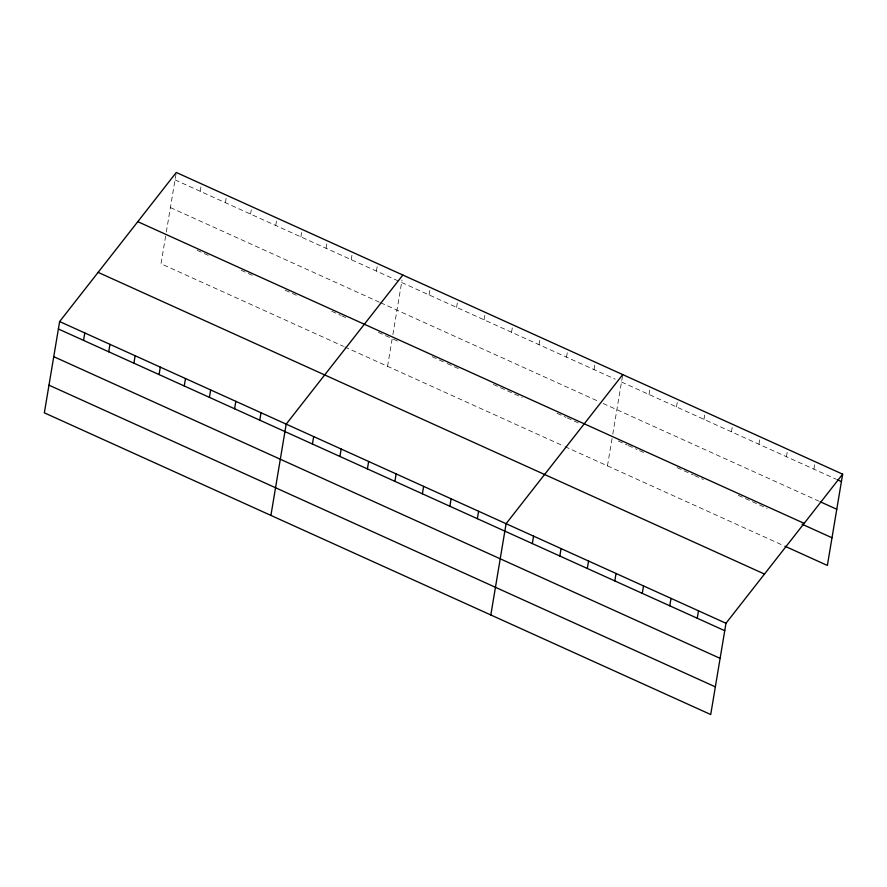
<?xml version="1.0" encoding="UTF-8"?>
<svg xmlns="http://www.w3.org/2000/svg" width="887" height="887" viewBox="0 0 887 887"><rect width="100%" height="100%" fill="white"/><g stroke="black" fill="none" stroke-linecap="round" stroke-linejoin="round"><path stroke-width="0.67" stroke-dasharray="4.43 3.33" d="M165.636 236.075L161.013 263.738L343.524 346.373M166.324 232.006L176.07 173.708M200.207 191.293L201.46 183.864M225.387 202.691L226.628 195.262M250.555 214.089L251.808 206.66M275.735 225.486L276.977 218.058M300.904 236.884L302.145 229.456M326.083 248.282L327.325 240.854M351.252 259.68L352.494 252.252M376.432 271.078L377.674 263.65M387.575 366.32L392.198 338.646L375.844 331.239M392.886 334.576L402.022 280.004M429.086 294.916L430.339 287.488M456.583 307.368L457.825 299.939M484.069 319.808L485.311 312.379M511.555 332.259L512.797 324.83M539.041 344.699L540.283 337.271M566.527 357.139L567.769 349.722M594.013 369.591L595.266 362.162M607.473 465.875L612.108 438.211M612.784 434.142L622.541 375.844M648.996 394.482L650.238 387.054M676.482 406.922L677.723 399.494M703.968 419.374L705.209 411.945M731.453 431.814L732.695 424.385M758.939 444.254L760.192 436.836M786.436 456.705L787.678 449.277M813.922 469.145L815.164 461.717M175.038 179.895L399.083 281.334M401.6 282.476L615.256 379.204M621.51 382.031L836.408 479.335M170.404 207.569L379.348 302.168M380.612 302.733L598.137 401.212M603.127 403.485L819.289 501.343M197.102 250.322L210.951 256.587M241.164 270.269L255.001 276.533M285.215 290.215L299.063 296.48M331.782 311.293L340.597 315.284M341.85 315.85L345.631 317.568M393.451 339.211L399.704 342.049M432.191 356.751L445.928 362.971M447.181 363.537L460.918 369.757M493.405 384.47L522.144 397.476M557.125 413.32L565.873 417.278M567.126 417.844L580.874 424.064M618.35 441.039L627.098 444.997M628.351 445.562L637.099 449.521M639.594 450.651L644.594 452.913M677.08 467.626L693.324 474.977M694.565 475.543L703.313 479.501M738.294 495.345L767.033 508.351M344.777 346.939L563.744 446.083M564.997 446.649L783.642 545.638"/><path stroke-width="1.33" d="M59.629 321.56L44.35 412.832L710.72 714.534L725.987 623.262L842.65 474.168L176.28 172.466L59.629 321.56L725.987 623.262M83.555 340.386L84.797 332.958M108.724 351.784L109.977 344.356M133.904 363.182L135.146 355.754M159.072 374.58L160.314 367.151M184.252 385.978L185.494 378.549M209.421 397.376L210.662 389.947M234.6 408.774L235.842 401.345M259.769 420.172L261.011 412.743M270.912 515.414L286.191 424.141L402.842 275.048M312.435 444.01L313.676 436.581M339.921 456.461L341.162 449.033M367.406 468.901L368.648 461.473M394.892 481.342L396.145 473.924M422.389 493.793L423.631 486.364M449.875 506.233L451.117 498.804M477.361 518.684L478.603 511.256M490.821 614.968L506.089 523.696L622.752 374.602M532.333 543.576L533.575 536.147M559.819 556.016L561.061 548.587M587.316 568.456L588.558 561.039M614.802 580.907L616.044 573.479M642.288 593.348L643.53 585.919M669.774 605.799L671.015 598.37M697.26 618.239L698.501 610.81M842.65 474.168L827.371 565.44L784.895 546.204M837.661 479.9L841.408 481.597M820.53 501.909L836.774 509.26M137.784 221.672L804.154 523.363M802.025 524.195L832.006 537.766M98.124 272.364L764.494 574.055M58.376 328.988L724.746 630.69M53.752 356.663L720.122 658.354M48.985 385.169L715.354 686.86"/></g></svg>
